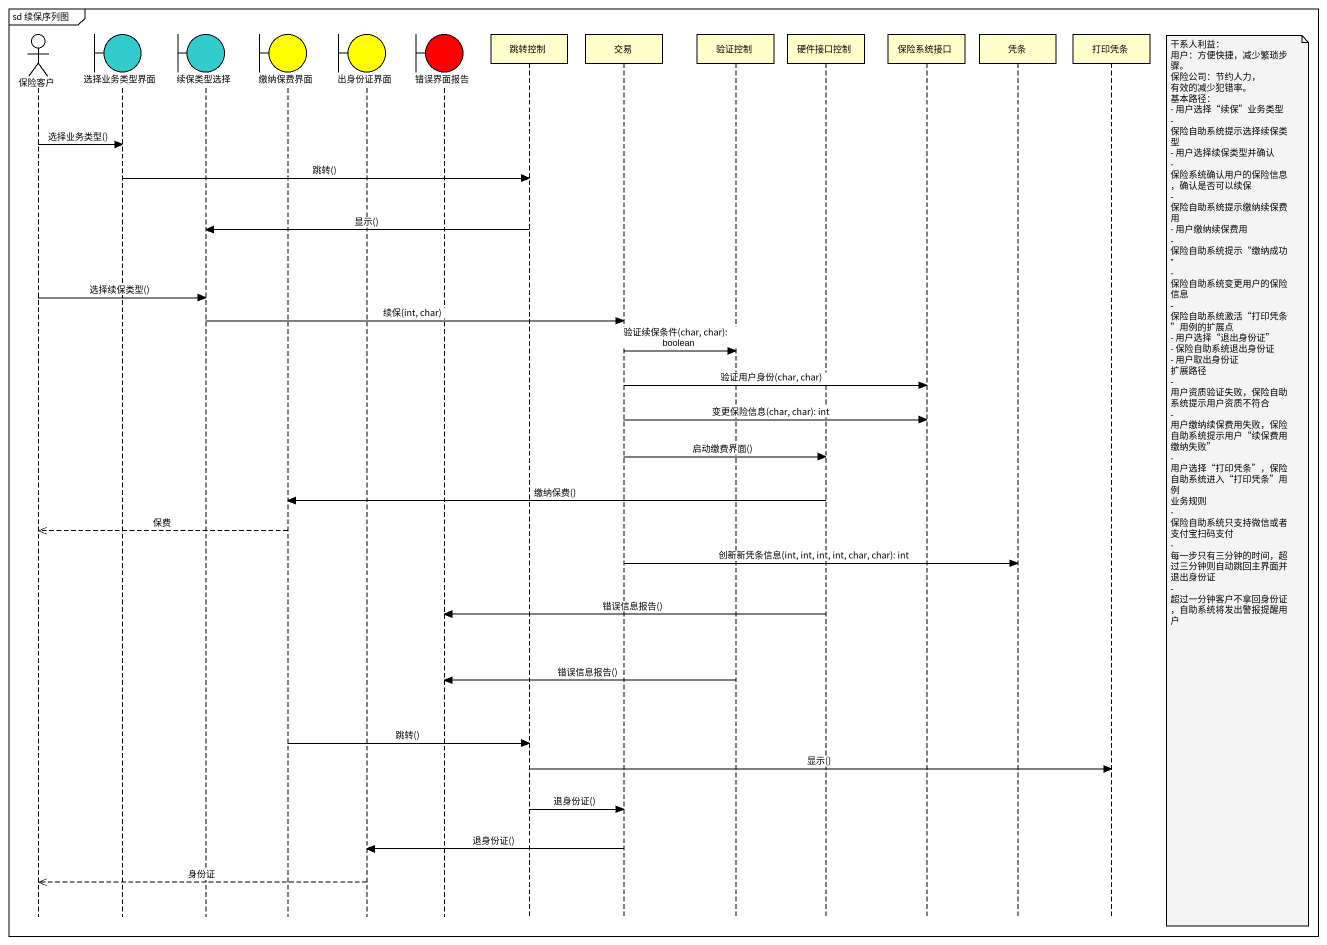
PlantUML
@startuml
mainframe sd 续保序列图
hide footbox
actor 保险客户
boundary 选择业务类型界面 #33CCCC
boundary 续保类型选择 #33CCCC
boundary 缴纳保费界面 #FFFF00
boundary 出身份证界面 #FFFF00
boundary 错误界面报告 #FF0000
participant 跳转控制
participant 交易
participant 验证控制
participant 硬件接口控制
participant 保险系统接口
participant 凭条
participant 打印凭条

保险客户 -> 选择业务类型界面 : 选择业务类型()
选择业务类型界面 -> 跳转控制 : 跳转()
跳转控制 -> 续保类型选择 : 显示()
保险客户 -> 续保类型选择 : 选择续保类型()
续保类型选择 -> 交易 : 续保(int, char)
交易 -> 验证控制 : 验证续保条件(char, char): boolean
交易 -> 保险系统接口 : 验证用户身份(char, char)
交易 -> 保险系统接口 : 变更保险信息(char, char): int
交易 -> 硬件接口控制 : 启动缴费界面()
note right of 打印凭条
  干系人利益：
  用户：方便快捷，减少繁琐步骤。
  保险公司：节约人力， 有效的减少犯错率。
  基本路径：
  - 用户选择“续保”业务类型
  - 保险自助系统提示选择续保类型
  - 用户选择续保类型并确认
  - 保险系统确认用户的保险信息，确认是否可以续保
  - 保险自助系统提示缴纳续保费用
  - 用户缴纳续保费用
  - 保险自助系统提示“缴纳成功”
  - 保险自助系统变更用户的保险信息
  - 保险自助系统激活“打印凭条”用例的扩展点
  - 用户选择“退出身份证”
  - 保险自助系统退出身份证
  - 用户取出身份证
  扩展路径
  - 用户资质验证失败，保险自助系统提示用户资质不符合
  - 用户缴纳续保费用失败，保险自助系统提示用户“续保费用缴纳失败”
  - 用户选择“打印凭条”，保险自助系统进入“打印凭条”用例
  业务规则
  - 保险自助系统只支持微信或者支付宝扫码支付
  - 每一步只有三分钟的时间，超过三分钟则自动跳回主界面并退出身份证
  - 超过一分钟客户不拿回身份证，自助系统将发出警报提醒用户
end note
硬件接口控制 -> 缴纳保费界面 : 缴纳保费()
缴纳保费界面 -->> 保险客户 : 保费
交易 -> 凭条 : 创新新凭条信息(int, int, int, int, char, char): int
硬件接口控制 -> 错误界面报告 : 错误信息报告()
验证控制 -> 错误界面报告 : 错误信息报告()
缴纳保费界面 -> 跳转控制 : 跳转()
跳转控制 -> 打印凭条 : 显示()
跳转控制 -> 交易 : 退身份证()
交易 -> 出身份证界面 : 退身份证()
出身份证界面 -->> 保险客户 : 身份证
@enduml
